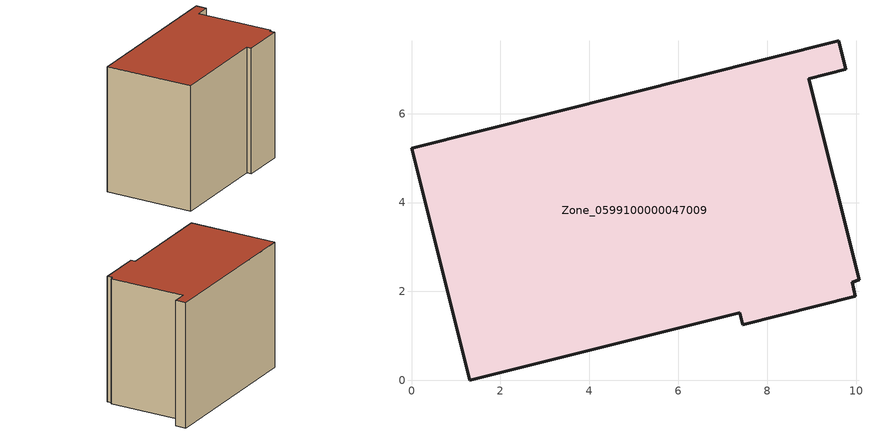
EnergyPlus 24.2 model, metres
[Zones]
Zone_0599100000047009
 floor ground (C_G): 1.31,0 0,5.22 9.61,7.64 9.77,7 8.94,6.79 10.07,2.27 9.92,2.21 9.98,1.89 7.45,1.25 7.38,1.52 z0
 wall outside (C_F): 9.77,7 9.61,7.64 0,5.22 1.31,0 7.38,1.52 7.45,1.25 9.98,1.89 9.92,2.21 10.07,2.27 8.94,6.79 9.77,7 z0:7.63
 roof outside (C_R): 7.45,1.25 9.98,1.89 9.92,2.21 10.07,2.27 8.94,6.79 9.77,7 9.61,7.64 0,5.22 1.31,0 7.38,1.52 z7.63
[BUILDING]
Pand.0599100000047009: North Axis=0; Terrain=City; Loads Convergence Tolerance Value=0.04; Temperature Convergence Tolerance Value=0.4; Solar Distribution=FullExterior; Maximum Number of Warmup Days=25; Minimum Number of Warmup Days=1
[Site:Location]
Rotterdam.The.Hague.AP_ZH_NLD Design_Conditions: Latitude=51.96; Longitude=4.45; Time Zone=1; Elevation=-4.5
[SITE:GROUNDTEMPERATURE:BUILDINGSURFACE]
18, 18, 18, 18, 18, 18, 18, 18, 18, 18, 18, 18
[MATERIAL] Thermal Absorptance=0.9; Solar Absorptance=0.7; Visible Absorptance=0.7
Name | Roughness | Thickness | Conductivity | Density | Specific Heat
G.TI.1975-1991 | MediumSmooth | 0.15 | 0.288461 | 540 | 1210
F.TI.1975-1991 | Rough | 0.3 | 0.230769 | 1920 | 840
R.TI.1975-1991 | MediumRough | 0.2 | 0.153846 | 1500 | 1000
[CONSTRUCTION]
C_G: G.TI.1975-1991
C_F: F.TI.1975-1991
C_R: R.TI.1975-1991
[ZONE]
Zone_0599100000047009: Type=1; Multiplier=1; Ceiling Height=Autocalculate; Volume=Autocalculate; Floor Area=autocalculate; Part of Total Floor Area=Yes
[ZONEINFILTRATION:DESIGNFLOWRATE]
Infil_Zone_0599100000047009: Zone or ZoneList or Space or SpaceList=Zone_0599100000047009; Schedule=AlwaysOn; Design Flow Rate Calculation Method=Flow/Area; Flow Rate per Floor Area=0.003; Constant Term Coefficient=1; Temperature Term Coefficient=0; Velocity Term Coefficient=0; Velocity Squared Term Coefficient=0
[HVACTEMPLATE:ZONE:IDEALLOADSAIRSYSTEM]
Zone_0599100000047009: Maximum Heating Supply Air Temperature=50; Minimum Cooling Supply Air Temperature=13; Maximum Heating Supply Air Humidity Ratio=0.0156; Minimum Cooling Supply Air Humidity Ratio=0.0077; Heating Limit=NoLimit; Cooling Limit=NoLimit; Dehumidification Control Type=ConstantSensibleHeatRatio; Cooling Sensible Heat Ratio=0.7; Dehumidification Setpoint=60; Humidification Control Type=None; Humidification Setpoint=30; Outdoor Air Method=None; Outdoor Air Flow Rate per Person=0.00944; Outdoor Air Flow Rate per Zone Floor Area=0; Outdoor Air Flow Rate per Zone=0; Demand Controlled Ventilation Type=None; Outdoor Air Economizer Type=NoEconomizer; Heat Recovery Type=None; Sensible Heat Recovery Effectiveness=0.7; Latent Heat Recovery Effectiveness=0.65
[ZONECONTROL:THERMOSTAT]
ThermostatControl_Zone_0599100000047009: Zone or ZoneList=Zone_0599100000047009; Control Type Schedule=DualSetpointControlType; Control 1=Thermostat_Zone_0599100000047009; Temperature Difference Between Cutout And Setpoint=0
[THERMOSTATSETPOINT:DUALSETPOINT]
Thermostat_Zone_0599100000047009: Heating Setpoint Temperature Schedule=HeatingSetpoint_Zone_0599100000047009; Cooling Setpoint Temperature Schedule=CoolingSetpoint_Zone_0599100000047009
[SCHEDULE:COMPACT]
HeatingSetpoint_Zone_0599100000047009: Through: 12/31, For: AllDays, Until: 24:00, 21
CoolingSetpoint_Zone_0599100000047009: Through: 12/31, For: AllDays, Until: 24:00, 24
DualSetpointControlType: Through: 12/31, For: AllDays, Until: 24:00, 4
AlwaysOn: Through: 12/31, For: AllDays, Until: 24:00, 1
